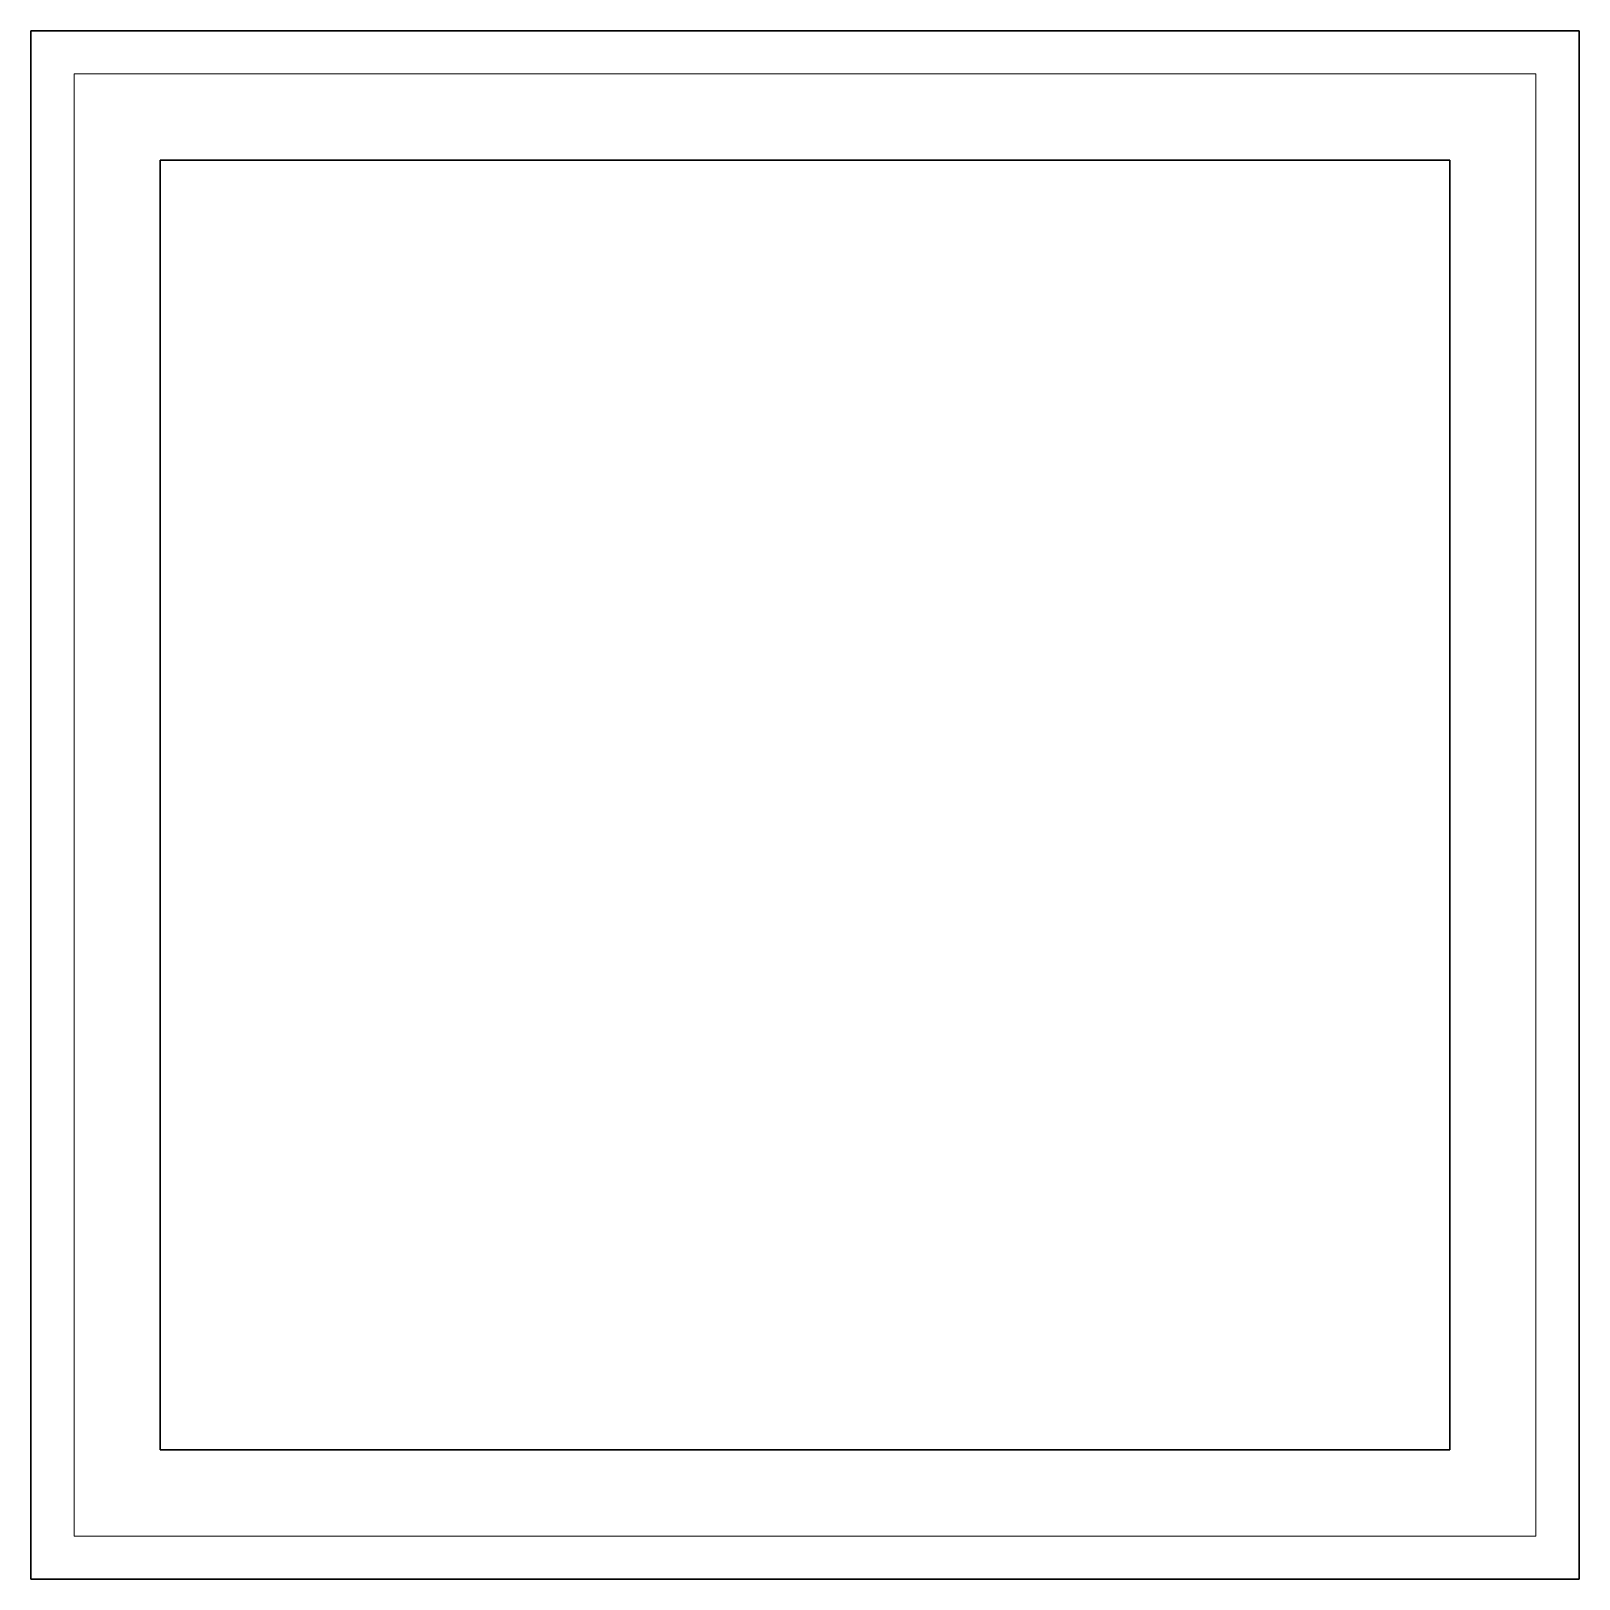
# Model space of a CAD drawing. Header units: millimetres. Extents: x 90978 to 295199, y -4084 to 97293.
# Drawn here: x 160726 to 161175.6, y 15238.4 to 15688.1 of the extents above; entities that cross this region are included whole.
import ezdxf

# ---------------------------------------------------------------- set-up
doc = ezdxf.new("R2010")
doc.units = ezdxf.units.MM
doc.header["$MEASUREMENT"] = 0
doc.layers.add('CSM-STL-XX-ZZ-M3-A-XXXX-00001_detached _19_04_21__rvt-1-Level 0$0$A-WALL', color=7, linetype='CONTINUOUS', lineweight=9)
doc.layers.add('CSM-STL-XX-ZZ-M3-A-XXXX-00001_detached _19_04_21__rvt-1-Level 0$0$I-WALL', color=7, linetype='CONTINUOUS', lineweight=9)

msp = doc.modelspace()

# ---------------------------------------------------------------- linework, layer by layer
at = {"layer": 'CSM-STL-XX-ZZ-M3-A-XXXX-00001_detached _19_04_21__rvt-1-Level 0$0$A-WALL'}
for p, q in [((160738.53, 15250.91), (160738.53, 15675.61)), ((160738.53, 15675.61), (160763.53, 15675.61)), ((161138.13, 15675.61), (160763.53, 15675.61)), ((161138.13, 15675.61), (161163.13, 15675.61)), ((161163.13, 15250.91), (161163.13, 15675.61)), ((160763.53, 15250.91), (160738.53, 15250.91)), ((161138.13, 15250.91), (160763.53, 15250.91)), ((161163.13, 15250.91), (161138.13, 15250.91))]:
    msp.add_line(p, q, dxfattribs=at)
at = {"layer": 'CSM-STL-XX-ZZ-M3-A-XXXX-00001_detached _19_04_21__rvt-1-Level 0$0$I-WALL', "lineweight": 30}
for p, q in [((160726.03, 15688.11), (160726.03, 15238.41)), ((160738.53, 15688.11), (160726.03, 15688.11)), ((160763.53, 15688.11), (160738.53, 15688.11)), ((161138.13, 15688.11), (160763.53, 15688.11)), ((161163.13, 15688.11), (161138.13, 15688.11)), ((161175.63, 15688.11), (161163.13, 15688.11)), ((161175.63, 15238.41), (161175.63, 15688.11)), ((160763.53, 15275.91), (160763.53, 15650.61)), ((160763.53, 15650.61), (161138.13, 15650.61)), ((161138.13, 15650.61), (161138.13, 15275.91)), ((161138.13, 15275.91), (160763.53, 15275.91)), ((160726.03, 15238.41), (160738.53, 15238.41)), ((160738.53, 15238.41), (160763.53, 15238.41)), ((160763.53, 15238.41), (161138.13, 15238.41)), ((161138.13, 15238.41), (161163.13, 15238.41)), ((161163.13, 15238.41), (161175.63, 15238.41))]:
    msp.add_line(p, q, dxfattribs=at)

doc.saveas('drawing.dxf')
